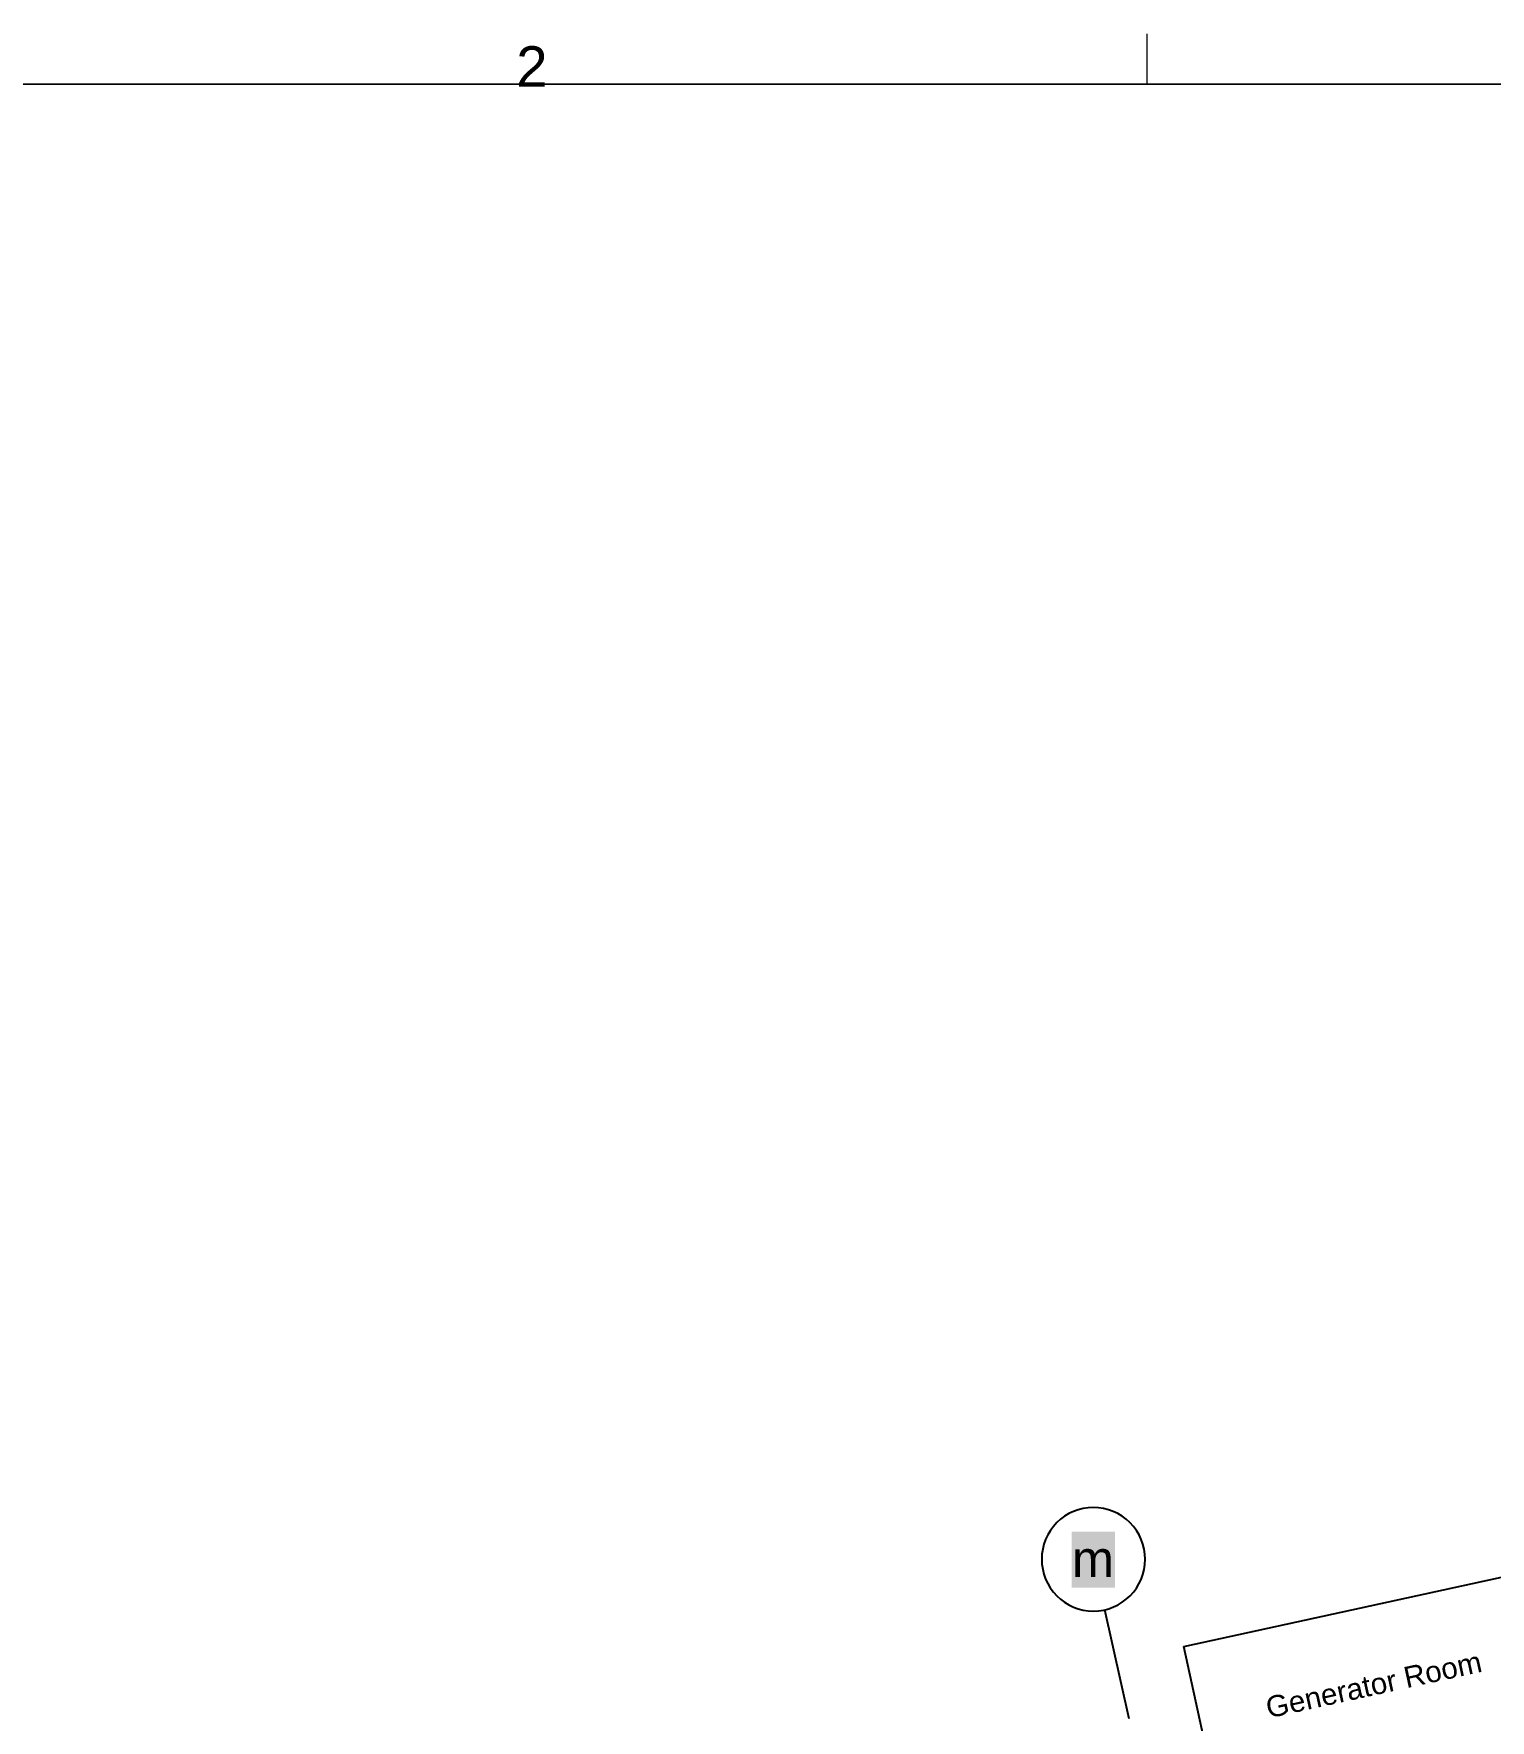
# Model space of a CAD drawing. Header units: inches. Extents: x -1841 to -80, y -100 to 1021.
# Drawn here: x -860.6 to -503, y 606.2 to 1020.2 of the extents above; entities that cross this region are included whole.
import ezdxf

# ---------------------------------------------------------------- set-up
doc = ezdxf.new("R2010")
doc.units = ezdxf.units.IN
doc.header["$MEASUREMENT"] = 0
doc.layers.add('PDF_Geometry', color=7, linetype='Continuous', true_color=0x777777)
doc.layers.add('PDF_Solid Fills', color=7, linetype='Continuous', true_color=0xffffff)
doc.layers.add('PDF_Text', color=7, linetype='Continuous')
doc.styles.add('PDF Arial', font='arial.ttf')
doc.styles.add('PDF GillSansMT', font='arial.ttf')
doc.styles.get("Standard").update_dxf_attribs({"font": 'arial.ttf'})

msp = doc.modelspace()

# ---------------------------------------------------------------- linework, layer by layer
at = {"color": 7, "lineweight": 25}
msp.add_lwpolyline([(-578.18, 624.35), (-486.73, 644.3), (-478.3, 605.68), (-569.75, 585.73)], close=True, dxfattribs=at)
at = {"layer": 'PDF_Geometry', "color": 7, "lineweight": 9}
msp.add_lwpolyline([(-587.21, 1007.79), (-587.21, 1020.2)], dxfattribs=at)
msp.add_lwpolyline([(-277.11, -83.44), (-1827.26, -83.44), (-277.11, -83.44), (-277.11, 1007.81), (-1827.26, 1007.81), (-277.11, 1007.81)], close=True, dxfattribs=at)
at = {"layer": 'PDF_Geometry', "color": 7, "lineweight": 25}
msp.add_lwpolyline([(-600.44, 658.44, 0.416667), (-613.1, 645.78, 0.415306), (-600.44, 633.04, 0.413961), (-587.7, 645.78, 0.415306)], format="xyb", close=True, dxfattribs=at)
msp.add_lwpolyline([(-591.67, 606.57), (-597.63, 633.37)], dxfattribs=at)
at = {"layer": 'PDF_Solid Fills', "color": 7, "lineweight": 25, "transparency": 33554559}
msp.add_solid([(-605.74, 638.75), (-595.15, 638.75), (-605.74, 652.57), (-595.15, 652.57)], dxfattribs=at)

# ---------------------------------------------------------------- texts
at = {"color": 7, "lineweight": 25, "insert": (-558.52, 611.78), "char_height": 5.1895, "width": 54.8144, "attachment_point": 1, "rotation": 12.3057}
msp.add_mtext('\\pxt20;Generator Room', dxfattribs=at)
at = {"layer": 'PDF_Text', "color": 7, "insert": (-742.11, 1012.18), "char_height": 9.89, "attachment_point": 4, "style": 'PDF GillSansMT'}
msp.add_mtext('2', dxfattribs=at)
at = {"layer": 'PDF_Text', "color": 7, "lineweight": 25, "insert": (-605.69, 645.84), "char_height": 8.87, "attachment_point": 4, "style": 'PDF Arial'}
msp.add_mtext('m', dxfattribs=at)

doc.saveas('drawing.dxf')
